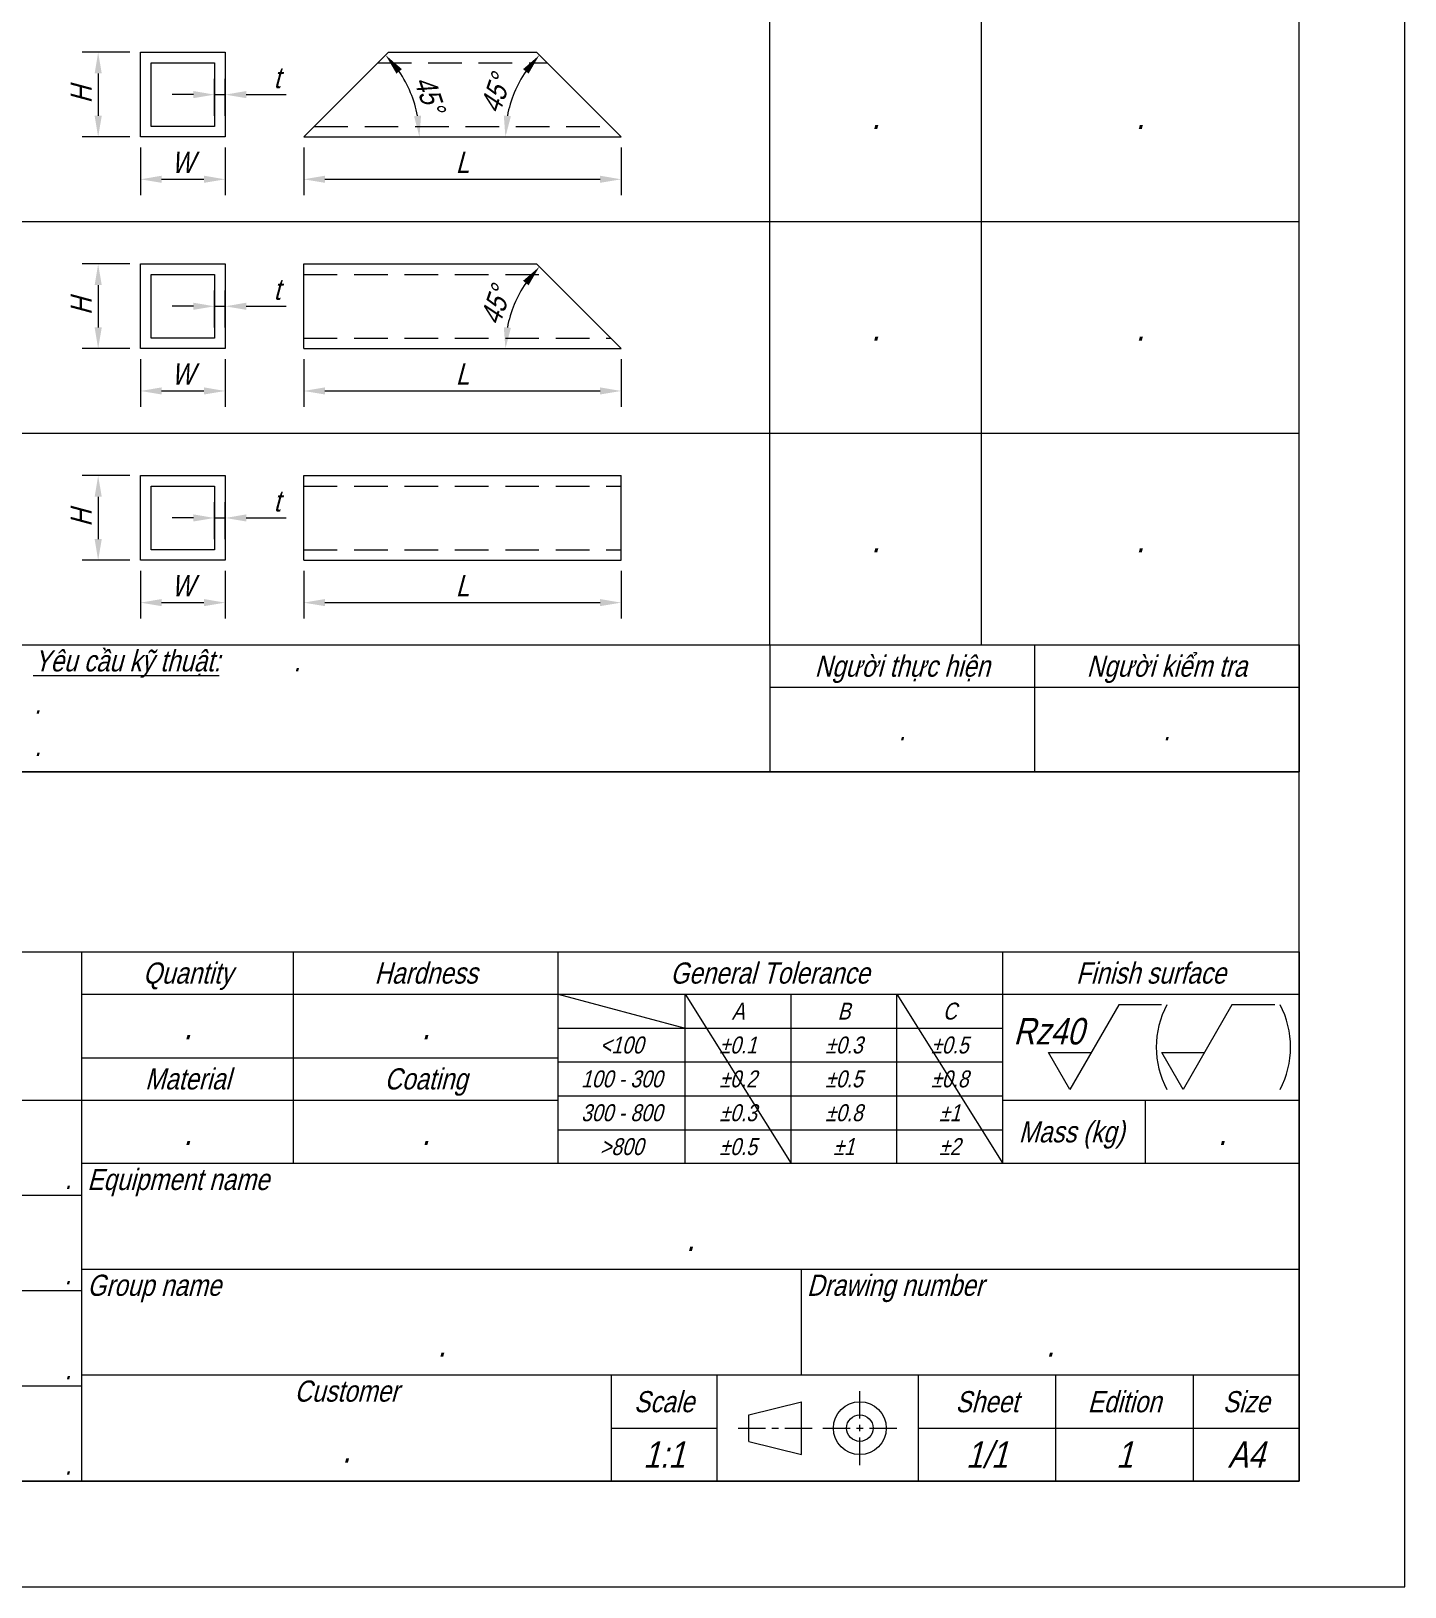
# Model space of a CAD drawing. Header units: millimetres. Extents: x -46 to 1451, y 30 to 2900.
# Drawn here: x 1321.7 to 1451.5, y 51.2 to 198.2 of the extents above; entities that cross this region are included whole.
import ezdxf
from ezdxf.enums import TextEntityAlignment as Align

# ---------------------------------------------------------------- set-up
doc = ezdxf.new("R2010")
doc.units = ezdxf.units.MM
doc.header["$LTSCALE"] = 0.5
doc.linetypes.add('HIDDEN', pattern=[9.525, 6.35, -3.175])
doc.layers.get('0').update_dxf_attribs({"color": 9, "lineweight": 15})
doc.layers.get('Defpoints').update_dxf_attribs({"color": 9, "lineweight": 15})
for name, color, linetype, lineweight in [('Bill', 9, 'Continuous', 18), ('Detaildimentions', 5, 'Continuous', 15), ('Namebox', 9, 'Continuous', 20)]:
    doc.layers.add(name, color=color, linetype=linetype, lineweight=lineweight)
doc.styles.add('Capital', font='vnfonth.shx', dxfattribs={"width": 0.9, "oblique": 15})
doc.styles.add('Longhand', font='vnfont.shx', dxfattribs={"width": 0.85, "oblique": 15})
doc.dimstyles.new('1-1', dxfattribs={"dimtxt": 2, "dimasz": 2, "dimexe": 1.5, "dimexo": 1, "dimgap": 0.6, "dimtad": 1, "dimdec": 3, "dimdsep": 46, "dimtxsty": 'Longhand', "dimcen": 0, "dimclrd": 256, "dimclre": 256, "dimclrt": 10, "dimadec": 3, "dimazin": 2, "dimtm": 1e-09, "dimtfac": 0.6, "dimtdec": 3, "dimtmove": 0, "dimatfit": 3, "dimfxl": 1, "dimlwd": -1, "dimlwe": -1, "dimarcsym": 0})

# ---------------------------------------------------------------- blocks, each defined once
blk = doc.blocks.new('*D5')
at = {"layer": 'Defpoints', "color": 0, "ltscale": 0.5, "transparency": 16777216}
for p in [(1332.02, 156.22), (1328.02, 148.22), (1332.02, 148.22)]:
    blk.add_point(p, dxfattribs=at)
at = {"layer": 'Detaildimentions', "ltscale": 0.5, "transparency": 16777216}
for p, q in [((1331.02, 156.22), (1326.52, 156.22)), ((1328.02, 154.22), (1328.02, 150.22)), ((1331.02, 148.22), (1326.52, 148.22))]:
    blk.add_line(p, q, dxfattribs=at)
for points in [[(1327.69, 154.22), (1328.36, 154.22), (1328.02, 156.22)], [(1327.69, 150.22), (1328.36, 150.22), (1328.02, 148.22)]]:
    blk.add_solid(points, dxfattribs=at)
at = {"layer": 'Detaildimentions', "color": 10, "ltscale": 0.5, "transparency": 16777216, "insert": (1326.42, 152.22), "char_height": 2, "attachment_point": 5, "rotation": 90, "style": 'Longhand'}
blk.add_mtext('H', dxfattribs=at)
blk = doc.blocks.new('*D6')
at = {"layer": 'Defpoints', "color": 0, "ltscale": 0.5, "transparency": 16777216}
for p in [(1347.44, 148.22), (1377.44, 148.22), (1377.44, 144.22)]:
    blk.add_point(p, dxfattribs=at)
at = {"layer": 'Detaildimentions', "ltscale": 0.5, "transparency": 16777216}
for p, q in [((1347.44, 147.22), (1347.44, 142.72)), ((1377.44, 147.22), (1377.44, 142.72)), ((1349.44, 144.22), (1375.44, 144.22))]:
    blk.add_line(p, q, dxfattribs=at)
for points in [[(1349.44, 144.56), (1349.44, 143.89), (1347.44, 144.22)], [(1375.44, 144.56), (1375.44, 143.89), (1377.44, 144.22)]]:
    blk.add_solid(points, dxfattribs=at)
at = {"layer": 'Detaildimentions', "color": 10, "ltscale": 0.5, "transparency": 16777216, "insert": (1362.44, 145.82), "char_height": 2, "attachment_point": 5, "style": 'Longhand'}
blk.add_mtext('L', dxfattribs=at)
blk = doc.blocks.new('*D7')
at = {"layer": 'Defpoints', "color": 0, "ltscale": 0.5, "transparency": 16777216}
for p in [(1369.44, 196.22), (1367.97, 193.69), (1347.44, 188.22), (1377.44, 188.22), (1377.44, 188.22)]:
    blk.add_point(p, dxfattribs=at)
at = {"layer": 'Detaildimentions', "ltscale": 0.5, "transparency": 16777216}
blk.add_arc((1377.44, 188.22), 10.94, 145.4886, 169.5114, dxfattribs=at)
for points in [[(1368.17, 194.63), (1368.69, 194.21), (1369.71, 195.96)], [(1367.02, 190.18), (1366.35, 190.25), (1366.5, 188.22)]]:
    blk.add_solid(points, dxfattribs=at)
at = {"layer": 'Detaildimentions', "color": 10, "ltscale": 0.5, "transparency": 16777216, "insert": (1365.57, 192.26), "char_height": 2, "attachment_point": 5, "rotation": 71.2222, "style": 'Longhand'}
blk.add_mtext('45°', dxfattribs=at)
blk = doc.blocks.new('*D8')
at = {"layer": 'Defpoints', "color": 0, "ltscale": 0.5, "transparency": 16777216}
for p in [(1332.02, 148.22), (1340.02, 148.22), (1340.02, 144.22)]:
    blk.add_point(p, dxfattribs=at)
at = {"layer": 'Detaildimentions', "ltscale": 0.5, "transparency": 16777216}
for p, q in [((1332.02, 147.22), (1332.02, 142.72)), ((1340.02, 147.22), (1340.02, 142.72)), ((1334.02, 144.22), (1338.02, 144.22))]:
    blk.add_line(p, q, dxfattribs=at)
for points in [[(1334.02, 144.56), (1334.02, 143.89), (1332.02, 144.22)], [(1338.02, 144.56), (1338.02, 143.89), (1340.02, 144.22)]]:
    blk.add_solid(points, dxfattribs=at)
at = {"layer": 'Detaildimentions', "color": 10, "ltscale": 0.5, "transparency": 16777216, "insert": (1336.02, 145.82), "char_height": 2, "attachment_point": 5, "style": 'Longhand'}
blk.add_mtext('W', dxfattribs=at)
blk = doc.blocks.new('*D9')
at = {"layer": 'Defpoints', "color": 0, "ltscale": 0.5, "transparency": 16777216}
for p in [(1347.44, 168.22), (1377.44, 168.22), (1377.44, 164.22)]:
    blk.add_point(p, dxfattribs=at)
at = {"layer": 'Detaildimentions', "ltscale": 0.5, "transparency": 16777216}
for p, q in [((1347.44, 167.22), (1347.44, 162.72)), ((1377.44, 167.22), (1377.44, 162.72)), ((1349.44, 164.22), (1375.44, 164.22))]:
    blk.add_line(p, q, dxfattribs=at)
for points in [[(1349.44, 164.56), (1349.44, 163.89), (1347.44, 164.22)], [(1375.44, 164.56), (1375.44, 163.89), (1377.44, 164.22)]]:
    blk.add_solid(points, dxfattribs=at)
at = {"layer": 'Detaildimentions', "color": 10, "ltscale": 0.5, "transparency": 16777216, "insert": (1362.44, 165.82), "char_height": 2, "attachment_point": 5, "style": 'Longhand'}
blk.add_mtext('L', dxfattribs=at)
blk = doc.blocks.new('*D10')
at = {"layer": 'Defpoints', "color": 0, "ltscale": 0.5, "transparency": 16777216}
for p in [(1347.44, 188.22), (1377.44, 188.22), (1377.44, 184.22)]:
    blk.add_point(p, dxfattribs=at)
at = {"layer": 'Detaildimentions', "ltscale": 0.5, "transparency": 16777216}
for p, q in [((1347.44, 187.22), (1347.44, 182.72)), ((1377.44, 187.22), (1377.44, 182.72)), ((1349.44, 184.22), (1375.44, 184.22))]:
    blk.add_line(p, q, dxfattribs=at)
for points in [[(1349.44, 184.56), (1349.44, 183.89), (1347.44, 184.22)], [(1375.44, 184.56), (1375.44, 183.89), (1377.44, 184.22)]]:
    blk.add_solid(points, dxfattribs=at)
at = {"layer": 'Detaildimentions', "color": 10, "ltscale": 0.5, "transparency": 16777216, "insert": (1362.44, 185.82), "char_height": 2, "attachment_point": 5, "style": 'Longhand'}
blk.add_mtext('L', dxfattribs=at)
blk = doc.blocks.new('*D11')
at = {"layer": 'Defpoints', "color": 0, "ltscale": 0.5, "transparency": 16777216}
for p in [(1355.44, 196.22), (1356.92, 193.69), (1347.44, 188.22), (1347.44, 188.22), (1377.44, 188.22)]:
    blk.add_point(p, dxfattribs=at)
at = {"layer": 'Detaildimentions', "ltscale": 0.5, "transparency": 16777216}
blk.add_arc((1347.44, 188.22), 10.94, 10.4886, 34.5114, dxfattribs=at)
for points in [[(1356.2, 194.21), (1356.72, 194.63), (1355.18, 195.96)], [(1358.53, 190.25), (1357.87, 190.18), (1358.38, 188.22)]]:
    blk.add_solid(points, dxfattribs=at)
at = {"layer": 'Detaildimentions', "color": 10, "ltscale": 0.5, "transparency": 16777216, "insert": (1359.32, 192.26), "char_height": 2, "attachment_point": 5, "rotation": 288.7778, "style": 'Longhand'}
blk.add_mtext('45°', dxfattribs=at)
blk = doc.blocks.new('*D12')
at = {"layer": 'Defpoints', "color": 0, "ltscale": 0.5, "transparency": 16777216}
for p in [(1369.44, 176.22), (1367.97, 173.69), (1347.44, 168.22), (1377.44, 168.22), (1377.44, 168.22)]:
    blk.add_point(p, dxfattribs=at)
at = {"layer": 'Detaildimentions', "ltscale": 0.5, "transparency": 16777216}
blk.add_arc((1377.44, 168.22), 10.94, 145.4886, 169.5114, dxfattribs=at)
for points in [[(1368.17, 174.63), (1368.69, 174.21), (1369.71, 175.96)], [(1367.02, 170.18), (1366.35, 170.25), (1366.5, 168.22)]]:
    blk.add_solid(points, dxfattribs=at)
at = {"layer": 'Detaildimentions', "color": 10, "ltscale": 0.5, "transparency": 16777216, "insert": (1365.57, 172.26), "char_height": 2, "attachment_point": 5, "rotation": 71.2222, "style": 'Longhand'}
blk.add_mtext('45°', dxfattribs=at)
blk = doc.blocks.new('*D13')
at = {"layer": 'Defpoints', "color": 0, "ltscale": 0.5, "transparency": 16777216}
for p in [(1332.02, 176.22), (1328.02, 168.22), (1332.02, 168.22)]:
    blk.add_point(p, dxfattribs=at)
at = {"layer": 'Detaildimentions', "ltscale": 0.5, "transparency": 16777216}
for p, q in [((1331.02, 176.22), (1326.52, 176.22)), ((1328.02, 174.22), (1328.02, 170.22)), ((1331.02, 168.22), (1326.52, 168.22))]:
    blk.add_line(p, q, dxfattribs=at)
for points in [[(1327.69, 174.22), (1328.36, 174.22), (1328.02, 176.22)], [(1327.69, 170.22), (1328.36, 170.22), (1328.02, 168.22)]]:
    blk.add_solid(points, dxfattribs=at)
at = {"layer": 'Detaildimentions', "color": 10, "ltscale": 0.5, "transparency": 16777216, "insert": (1326.42, 172.22), "char_height": 2, "attachment_point": 5, "rotation": 90, "style": 'Longhand'}
blk.add_mtext('H', dxfattribs=at)
blk = doc.blocks.new('*D14')
at = {"layer": 'Defpoints', "color": 0, "ltscale": 0.5, "transparency": 16777216}
for p in [(1332.02, 168.22), (1340.02, 168.22), (1340.02, 164.22)]:
    blk.add_point(p, dxfattribs=at)
at = {"layer": 'Detaildimentions', "ltscale": 0.5, "transparency": 16777216}
for p, q in [((1332.02, 167.22), (1332.02, 162.72)), ((1340.02, 167.22), (1340.02, 162.72)), ((1334.02, 164.22), (1338.02, 164.22))]:
    blk.add_line(p, q, dxfattribs=at)
for points in [[(1334.02, 164.56), (1334.02, 163.89), (1332.02, 164.22)], [(1338.02, 164.56), (1338.02, 163.89), (1340.02, 164.22)]]:
    blk.add_solid(points, dxfattribs=at)
at = {"layer": 'Detaildimentions', "color": 10, "ltscale": 0.5, "transparency": 16777216, "insert": (1336.02, 165.82), "char_height": 2, "attachment_point": 5, "style": 'Longhand'}
blk.add_mtext('W', dxfattribs=at)
blk = doc.blocks.new('*D15')
at = {"layer": 'Defpoints', "color": 0, "ltscale": 0.5, "transparency": 16777216}
for p in [(1332.02, 196.22), (1328.02, 188.22), (1332.02, 188.22)]:
    blk.add_point(p, dxfattribs=at)
at = {"layer": 'Detaildimentions', "ltscale": 0.5, "transparency": 16777216}
for p, q in [((1331.02, 196.22), (1326.52, 196.22)), ((1328.02, 194.22), (1328.02, 190.22)), ((1331.02, 188.22), (1326.52, 188.22))]:
    blk.add_line(p, q, dxfattribs=at)
for points in [[(1327.69, 194.22), (1328.36, 194.22), (1328.02, 196.22)], [(1327.69, 190.22), (1328.36, 190.22), (1328.02, 188.22)]]:
    blk.add_solid(points, dxfattribs=at)
at = {"layer": 'Detaildimentions', "color": 10, "ltscale": 0.5, "transparency": 16777216, "insert": (1326.42, 192.22), "char_height": 2, "attachment_point": 5, "rotation": 90, "style": 'Longhand'}
blk.add_mtext('H', dxfattribs=at)
blk = doc.blocks.new('*D16')
at = {"layer": 'Defpoints', "color": 0, "ltscale": 0.5, "transparency": 16777216}
for p in [(1332.02, 188.22), (1340.02, 188.22), (1340.02, 184.22)]:
    blk.add_point(p, dxfattribs=at)
at = {"layer": 'Detaildimentions', "ltscale": 0.5, "transparency": 16777216}
for p, q in [((1332.02, 187.22), (1332.02, 182.72)), ((1340.02, 187.22), (1340.02, 182.72)), ((1334.02, 184.22), (1338.02, 184.22))]:
    blk.add_line(p, q, dxfattribs=at)
for points in [[(1334.02, 184.56), (1334.02, 183.89), (1332.02, 184.22)], [(1338.02, 184.56), (1338.02, 183.89), (1340.02, 184.22)]]:
    blk.add_solid(points, dxfattribs=at)
at = {"layer": 'Detaildimentions', "color": 10, "ltscale": 0.5, "transparency": 16777216, "insert": (1336.02, 185.82), "char_height": 2, "attachment_point": 5, "style": 'Longhand'}
blk.add_mtext('W', dxfattribs=at)
blk = doc.blocks.new('*D34')
at = {"layer": 'Defpoints', "color": 0, "ltscale": 0.5, "transparency": 16777216}
for p in [(1340.02, 152.22), (1339.02, 149.22), (1340.02, 149.22)]:
    blk.add_point(p, dxfattribs=at)
at = {"layer": 'Detaildimentions', "ltscale": 0.5, "transparency": 16777216}
for p, q in [((1339.02, 150.22), (1339.02, 153.72)), ((1340.02, 150.22), (1340.02, 153.72)), ((1337.02, 152.22), (1335.02, 152.22)), ((1339.02, 152.22), (1340.02, 152.22)), ((1342.02, 152.22), (1345.8, 152.22))]:
    blk.add_line(p, q, dxfattribs=at)
for points in [[(1337.02, 152.56), (1337.02, 151.89), (1339.02, 152.22)], [(1342.02, 152.56), (1342.02, 151.89), (1340.02, 152.22)]]:
    blk.add_solid(points, dxfattribs=at)
at = {"layer": 'Detaildimentions', "color": 10, "ltscale": 0.5, "transparency": 16777216, "insert": (1344.91, 153.82), "char_height": 2, "attachment_point": 5, "style": 'Longhand'}
blk.add_mtext('t', dxfattribs=at)
blk = doc.blocks.new('*D35')
at = {"layer": 'Defpoints', "color": 0, "ltscale": 0.5, "transparency": 16777216}
for p in [(1340.02, 172.22), (1339.02, 169.22), (1340.02, 169.22)]:
    blk.add_point(p, dxfattribs=at)
at = {"layer": 'Detaildimentions', "ltscale": 0.5, "transparency": 16777216}
for p, q in [((1339.02, 170.22), (1339.02, 173.72)), ((1340.02, 170.22), (1340.02, 173.72)), ((1337.02, 172.22), (1335.02, 172.22)), ((1339.02, 172.22), (1340.02, 172.22)), ((1342.02, 172.22), (1345.8, 172.22))]:
    blk.add_line(p, q, dxfattribs=at)
for points in [[(1337.02, 172.56), (1337.02, 171.89), (1339.02, 172.22)], [(1342.02, 172.56), (1342.02, 171.89), (1340.02, 172.22)]]:
    blk.add_solid(points, dxfattribs=at)
at = {"layer": 'Detaildimentions', "color": 10, "ltscale": 0.5, "transparency": 16777216, "insert": (1344.91, 173.82), "char_height": 2, "attachment_point": 5, "style": 'Longhand'}
blk.add_mtext('t', dxfattribs=at)
blk = doc.blocks.new('*D36')
at = {"layer": 'Defpoints', "color": 0, "ltscale": 0.5, "transparency": 16777216}
for p in [(1340.02, 192.22), (1339.02, 189.22), (1340.02, 189.22)]:
    blk.add_point(p, dxfattribs=at)
at = {"layer": 'Detaildimentions', "ltscale": 0.5, "transparency": 16777216}
for p, q in [((1339.02, 190.22), (1339.02, 193.72)), ((1340.02, 190.22), (1340.02, 193.72)), ((1337.02, 192.22), (1335.02, 192.22)), ((1339.02, 192.22), (1340.02, 192.22)), ((1342.02, 192.22), (1345.8, 192.22))]:
    blk.add_line(p, q, dxfattribs=at)
for points in [[(1337.02, 192.56), (1337.02, 191.89), (1339.02, 192.22)], [(1342.02, 192.56), (1342.02, 191.89), (1340.02, 192.22)]]:
    blk.add_solid(points, dxfattribs=at)
at = {"layer": 'Detaildimentions', "color": 10, "ltscale": 0.5, "transparency": 16777216, "insert": (1344.91, 193.82), "char_height": 2, "attachment_point": 5, "style": 'Longhand'}
blk.add_mtext('t', dxfattribs=at)

msp = doc.modelspace()

# ---------------------------------------------------------------- linework, layer by layer
at = {"ltscale": 0.5}
for p, q in [((1347.444, 188.2231), (1355.444, 196.2231)), ((1355.444, 196.2231), (1369.444, 196.2231)), ((1377.444, 188.2231), (1369.444, 196.2231)), ((1347.444, 188.2231), (1377.444, 188.2231)), ((1347.444, 176.2231), (1369.444, 176.2231)), ((1347.444, 168.2231), (1347.444, 176.2231)), ((1377.444, 168.2231), (1369.444, 176.2231)), ((1347.444, 168.2231), (1377.444, 168.2231)), ((1347.444, 156.2231), (1377.444, 156.2231)), ((1347.444, 148.2231), (1347.444, 156.2231)), ((1377.444, 148.2231), (1377.444, 156.2231)), ((1347.444, 148.2231), (1377.444, 148.2231))]:
    msp.add_line(p, q, dxfattribs=at)
at = {"color": 8, "linetype": 'HIDDEN'}
for p, q in [((1354.444, 195.2231), (1370.444, 195.2231)), ((1348.444, 189.2231), (1376.444, 189.2231)), ((1347.444, 175.2231), (1370.444, 175.2231)), ((1347.444, 169.2231), (1376.444, 169.2231)), ((1347.444, 155.2231), (1377.444, 155.2231)), ((1347.444, 149.2231), (1377.444, 149.2231))]:
    msp.add_line(p, q, dxfattribs=at)
at = {"color": 7, "ltscale": 5}
msp.add_lwpolyline([(1261.4894, 61.2231), (1441.4894, 61.2231), (1441.4894, 338.2231), (1261.4894, 338.2231)], close=True, dxfattribs=at)
at = {"ltscale": 0.5}
for points in [[(1332.0241, 196.2231), (1340.0241, 196.2231), (1340.0241, 188.2231), (1332.0241, 188.2231)], [(1333.0241, 195.2231), (1339.0241, 195.2231), (1339.0241, 189.2231), (1333.0241, 189.2231)], [(1332.0241, 176.2231), (1340.0241, 176.2231), (1340.0241, 168.2231), (1332.0241, 168.2231)], [(1333.0241, 175.2231), (1339.0241, 175.2231), (1339.0241, 169.2231), (1333.0241, 169.2231)], [(1332.0241, 156.2231), (1340.0241, 156.2231), (1340.0241, 148.2231), (1332.0241, 148.2231)], [(1333.0241, 155.2231), (1339.0241, 155.2231), (1339.0241, 149.2231), (1333.0241, 149.2231)]]:
    msp.add_lwpolyline(points, close=True, dxfattribs=at)
at = {"layer": 'Bill', "color": 9}
for p, q in [((1391.4894, 140.2231), (1391.4894, 308.2231)), ((1411.4894, 140.2231), (1411.4894, 308.2231)), ((1261.4894, 128.2231), (1441.4894, 128.2231))]:
    msp.add_line(p, q, dxfattribs=at)
at = {"layer": 'Defpoints', "ltscale": 0.5}
msp.add_lwpolyline([(1451.4894, 51.2231), (1451.4894, 348.2231), (1241.4894, 348.2231), (1241.4894, 51.2231)], close=True, dxfattribs=at)
at = {"layer": 'Namebox', "color": 5}
for p, q in [((1261.4894, 180.2231), (1441.4894, 180.2231)), ((1261.4894, 160.2231), (1441.4894, 160.2231)), ((1326.4894, 107.2231), (1441.4894, 107.2231)), ((1371.4894, 107.2231), (1383.4894, 104.0231)), ((1383.4894, 91.2231), (1383.4894, 107.2231)), ((1383.4894, 107.2231), (1393.4894, 91.2231)), ((1393.4894, 91.2231), (1393.4894, 107.2231)), ((1403.4894, 91.2231), (1403.4894, 107.2231)), ((1403.4894, 107.2231), (1413.4894, 91.2231)), ((1371.4894, 104.0231), (1413.4894, 104.0231)), ((1371.4894, 100.8231), (1413.4894, 100.8231)), ((1326.4894, 97.2231), (1371.4894, 97.2231)), ((1371.4894, 97.6231), (1413.4894, 97.6231)), ((1426.9894, 91.2231), (1426.9894, 97.2231)), ((1371.4894, 94.4231), (1413.4894, 94.4231)), ((1261.4894, 88.2231), (1326.4894, 88.2231)), ((1441.4894, 81.2231), (1326.4894, 81.2231)), ((1394.4894, 71.2231), (1394.4894, 81.2231)), ((1261.4894, 79.2231), (1326.4894, 79.2231)), ((1261.4894, 70.2231), (1326.4894, 70.2231)), ((1376.4894, 66.2231), (1386.4894, 66.2231)), ((1405.4894, 66.2231), (1441.4894, 66.2231))]:
    msp.add_line(p, q, dxfattribs=at)
at = {"layer": 'Namebox', "color": 7, "ltscale": 0.5}
msp.add_line((1261.4894, 140.2231), (1441.4894, 140.2231), dxfattribs=at)
at = {"layer": 'Namebox', "ltscale": 0.5}
for p, q in [((1391.4894, 140.2231), (1391.4894, 128.2231)), ((1416.4894, 140.2231), (1416.4894, 128.2231)), ((1391.4894, 136.2231), (1441.4894, 136.2231))]:
    msp.add_line(p, q, dxfattribs=at)
at = {"layer": 'Namebox', "color": 7}
for p, q in [((1326.4894, 61.2231), (1326.4894, 111.2231)), ((1346.4894, 91.2231), (1346.4894, 111.2231)), ((1371.4894, 91.2231), (1371.4894, 111.2231)), ((1413.4894, 91.2231), (1413.4894, 111.2231)), ((1326.4894, 101.2231), (1371.4894, 101.2231)), ((1261.4894, 97.2231), (1326.4894, 97.2231)), ((1413.4894, 97.2231), (1441.4894, 97.2231)), ((1441.4894, 91.2231), (1326.4894, 91.2231)), ((1441.4894, 71.2231), (1326.4894, 71.2231)), ((1376.4894, 71.2231), (1376.4894, 61.2231)), ((1386.4894, 71.2231), (1386.4894, 61.2231)), ((1405.4894, 71.2231), (1405.4894, 61.2231)), ((1418.4894, 71.2231), (1418.4894, 61.2231)), ((1431.4894, 71.2231), (1431.4894, 61.2231))]:
    msp.add_line(p, q, dxfattribs=at)
at = {"layer": 'Namebox', "color": 1}
for p, q in [((1399.9894, 67.1231), (1399.9894, 69.7231)), ((1388.4894, 66.2231), (1391.0894, 66.2231)), ((1391.6894, 66.2231), (1392.2894, 66.2231)), ((1392.8894, 66.2231), (1395.4894, 66.2231)), ((1396.4894, 66.2231), (1399.0894, 66.2231)), ((1399.6894, 66.2231), (1400.2894, 66.2231)), ((1399.9894, 65.9231), (1399.9894, 66.5231)), ((1400.8894, 66.2231), (1403.4894, 66.2231)), ((1399.9894, 62.7231), (1399.9894, 65.3231))]:
    msp.add_line(p, q, dxfattribs=at)
at = {"layer": 'Namebox'}
for p, q in [((1389.4894, 67.4731), (1394.4894, 68.7231)), ((1394.4894, 63.7231), (1394.4894, 68.7231)), ((1389.4894, 64.9731), (1389.4894, 67.4731)), ((1389.4894, 64.9731), (1394.4894, 63.7231))]:
    msp.add_line(p, q, dxfattribs=at)
at = {"layer": 'Namebox', "color": 7, "ltscale": 0.5}
for points in [[(1261.4894, 140.2231), (1441.4894, 140.2231), (1441.4894, 128.2231), (1261.4894, 128.2231)], [(1261.4894, 111.2231), (1441.4894, 111.2231), (1441.4894, 61.2231), (1261.4894, 61.2231)]]:
    msp.add_lwpolyline(points, close=True, dxfattribs=at)
at = {"layer": 'Namebox', "color": 10, "ltscale": 10}
for points in [[(1428.498, 106.2231), (1424.4566, 106.2231), (1419.8378, 98.2231), (1417.817, 101.7231), (1421.8585, 101.7231)], [(1439.1937, 106.2231), (1435.1523, 106.2231), (1430.5335, 98.2231), (1428.5127, 101.7231), (1432.5542, 101.7231)]]:
    msp.add_lwpolyline(points, dxfattribs=at)
at = {"layer": 'Namebox'}
for radius in [2.5, 1.25]:
    msp.add_circle((1399.9894, 66.2231), radius, dxfattribs=at)
at = {"layer": 'Namebox', "color": 10, "ltscale": 10}
for centre, start, end in [((1436.498, 102.2231), 151.927513, 208.072487), ((1432.1937, 102.2231), 331.927513, 28.072487)]:
    msp.add_arc(centre, 8.5, start, end, dxfattribs=at)

# ---------------------------------------------------------------- texts
at = {"layer": 'Bill', "color": 10, "style": 'Longhand', "oblique": 15, "width": 0.9}
for p in [(1401.4894, 190.2231), (1426.4894, 190.2231), (1401.4894, 170.2231), (1426.4894, 170.2231), (1401.4894, 150.2231), (1426.4894, 150.2231)]:
    msp.add_text('.', height=2.5, dxfattribs=at).set_placement(p, align=Align.MIDDLE_CENTER)
at = {"layer": 'Namebox', "color": 4, "style": 'Longhand', "oblique": 15, "width": 0.85}
for s, p in [('%%UYªu cÇu kü thuËt:', (1321.9894, 139.7231)), ('Equipment name', (1326.9894, 90.7231)), ('Group name', (1326.9894, 80.7231)), ('Drawing number', (1394.9894, 80.7231))]:
    msp.add_text(s, height=2, dxfattribs=at).set_placement(p, align=Align.TOP_LEFT)
for s, p in [('Ng\xadêi thùc hiÖn', (1403.9894, 138.2231)), ('Ng\xadêi kiÓm tra', (1428.9894, 138.2231)), ('.', (1403.9894, 132.2231)), ('.', (1428.9894, 132.2231)), ('Quantity', (1336.4894, 109.2231)), ('Hardness', (1358.9894, 109.2231)), ('General Tolerance', (1391.4894, 109.2231)), ('Finish surface', (1427.4894, 109.2231)), ('Material', (1336.4894, 99.2231)), ('Coating', (1358.9894, 99.2231)), ('Mass (kg)', (1419.9894, 94.2231)), ('Scale', (1381.4894, 68.7231)), ('Sheet', (1411.9894, 68.7231)), ('Edition', (1424.9894, 68.7231)), ('Size', (1436.4894, 68.7231))]:
    msp.add_text(s, height=2, dxfattribs=at).set_placement(p, align=Align.MIDDLE_CENTER)
at = {"layer": 'Namebox', "color": 10, "style": 'Longhand', "oblique": 15, "width": 0.85}
for p in [(1346.4894, 139.7231), (1321.9894, 135.7231), (1321.9894, 131.7231)]:
    msp.add_text('.', height=2, dxfattribs=at).set_placement(p, align=Align.TOP_LEFT)
for s, height, p in [('A', 1.6, (1388.4894, 105.6231)), ('B', 1.6, (1398.4894, 105.6231)), ('C', 1.6, (1408.4894, 105.6231)), ('.', 2.5, (1336.4894, 104.2231)), ('.', 2.5, (1358.9894, 104.2231)), ('<100', 1.6, (1377.4894, 102.4231)), ('±0.1', 1.6, (1388.4894, 102.4231)), ('±0.3', 1.6, (1398.4894, 102.4231)), ('±0.5', 1.6, (1408.4894, 102.4231)), ('100 - 300', 1.6, (1377.4894, 99.2231)), ('±0.2', 1.6, (1388.4894, 99.2231)), ('±0.5', 1.6, (1398.4894, 99.2231)), ('±0.8', 1.6, (1408.4894, 99.2231)), ('300 - 800', 1.6, (1377.4894, 96.0231)), ('±0.3', 1.6, (1388.4894, 96.0231)), ('±0.8', 1.6, (1398.4894, 96.0231)), ('±1', 1.6, (1408.4894, 96.0231)), ('.', 2.5, (1336.4894, 94.2231)), ('.', 2.5, (1358.9894, 94.2231)), ('>800', 1.6, (1377.4894, 92.8231)), ('±0.5', 1.6, (1388.4894, 92.8231)), ('±1', 1.6, (1398.4894, 92.8231)), ('±2', 1.6, (1408.4894, 92.8231)), ('.', 2.5, (1434.2394, 94.2231)), ('1:1', 2.5, (1381.4894, 63.7231)), ('1/1', 2.5, (1411.9894, 63.7231)), ('1', 2.5, (1424.9894, 63.7231)), ('A4', 2.5, (1436.4894, 63.7231))]:
    msp.add_text(s, height=height, dxfattribs=at).set_placement(p, align=Align.MIDDLE_CENTER)
at = {"layer": 'Namebox', "color": 10, "oblique": 15, "width": 0.85}
for s, style, p in [('Rz40', 'Longhand', (1417.817, 101.7231)), ('.', 'Capital', (1383.9894, 82.2231)), ('.', 'Capital', (1360.4894, 72.2231)), ('.', 'Capital', (1417.9894, 72.2231))]:
    msp.add_text(s, height=2.5, dxfattribs=dict(at, style=style)).set_placement(p, align=Align.BOTTOM_CENTER)
at = {"layer": 'Namebox', "color": 4, "style": 'Longhand', "oblique": 15, "width": 0.85}
for p in [(1325.4894, 88.2231), (1325.4894, 79.2231), (1325.4894, 70.2231), (1325.4894, 61.2231)]:
    msp.add_text('.', height=2, dxfattribs=at).set_placement(p, align=Align.BOTTOM_RIGHT)
msp.add_text('Customer', height=2, dxfattribs=at).set_placement((1351.4894, 70.7231), align=Align.TOP_CENTER)
at = {"layer": 'Namebox', "color": 6, "style": 'Capital', "oblique": 15, "width": 0.85}
msp.add_text('.', height=2.5, dxfattribs=at).set_placement((1351.4894, 62.2231), align=Align.BOTTOM_CENTER)

# ---------------------------------------------------------------- dimensions: what is measured, and where the dimension line sits
at = {"layer": 'Detaildimentions', "ltscale": 0.5}
for base, p1, p2, picture, middle in [((1328.0241, 188.2231), (1332.0241, 196.2231), (1332.0241, 188.2231), '*D15', (1326.4241, 192.2231)), ((1328.0241, 168.2231), (1332.0241, 176.2231), (1332.0241, 168.2231), '*D13', (1326.4241, 172.2231)), ((1328.0241, 148.2231), (1332.0241, 156.2231), (1332.0241, 148.2231), '*D5', (1326.4241, 152.2231))]:
    dim = msp.add_linear_dim(base=base, p1=p1, p2=p2, angle=90, text='H', dimstyle='1-1', dxfattribs=at)
    dim.commit()
    dim.dimension.update_dxf_attribs({"geometry": picture, "text_midpoint": middle})
for base, line1, line2, picture, middle in [((1367.9691, 193.6934), ((1377.444, 188.2231), (1369.444, 196.2231)), ((1347.444, 188.2231), (1377.444, 188.2231)), '*D7', (1367.0857, 191.7449)), ((1356.9189, 193.6934), ((1347.444, 188.2231), (1355.444, 196.2231)), ((1377.444, 188.2231), (1347.444, 188.2231)), '*D11', (1357.8023, 191.7449)), ((1367.9691, 173.6934), ((1377.444, 168.2231), (1369.444, 176.2231)), ((1347.444, 168.2231), (1377.444, 168.2231)), '*D12', (1367.0857, 171.7449))]:
    dim = msp.add_angular_dim_2l(base=base, line1=line1, line2=line2, dimstyle='1-1', dxfattribs=at)
    dim.commit()
    dim.dimension.update_dxf_attribs({"geometry": picture, "text_midpoint": middle, "dimtype": 162})
for base, p1, p2, text, picture, middle in [((1340.0241, 192.2231), (1339.0241, 189.2231), (1340.0241, 189.2231), 't', '*D36', (1344.9136, 193.8231)), ((1340.0241, 184.2231), (1332.0241, 188.2231), (1340.0241, 188.2231), 'W', '*D16', (1336.0241, 185.8231)), ((1377.444, 184.2231), (1347.444, 188.2231), (1377.444, 188.2231), 'L', '*D10', (1362.444, 185.8231)), ((1340.0241, 172.2231), (1339.0241, 169.2231), (1340.0241, 169.2231), 't', '*D35', (1344.9136, 173.8231)), ((1340.0241, 164.2231), (1332.0241, 168.2231), (1340.0241, 168.2231), 'W', '*D14', (1336.0241, 165.8231)), ((1377.444, 164.2231), (1347.444, 168.2231), (1377.444, 168.2231), 'L', '*D9', (1362.444, 165.8231)), ((1340.0241, 152.2231), (1339.0241, 149.2231), (1340.0241, 149.2231), 't', '*D34', (1344.9136, 153.8231)), ((1340.0241, 144.2231), (1332.0241, 148.2231), (1340.0241, 148.2231), 'W', '*D8', (1336.0241, 145.8231)), ((1377.444, 144.2231), (1347.444, 148.2231), (1377.444, 148.2231), 'L', '*D6', (1362.444, 145.8231))]:
    dim = msp.add_linear_dim(base=base, p1=p1, p2=p2, text=text, dimstyle='1-1', dxfattribs=at)
    dim.commit()
    dim.dimension.update_dxf_attribs({"geometry": picture, "text_midpoint": middle})

doc.saveas('drawing.dxf')
